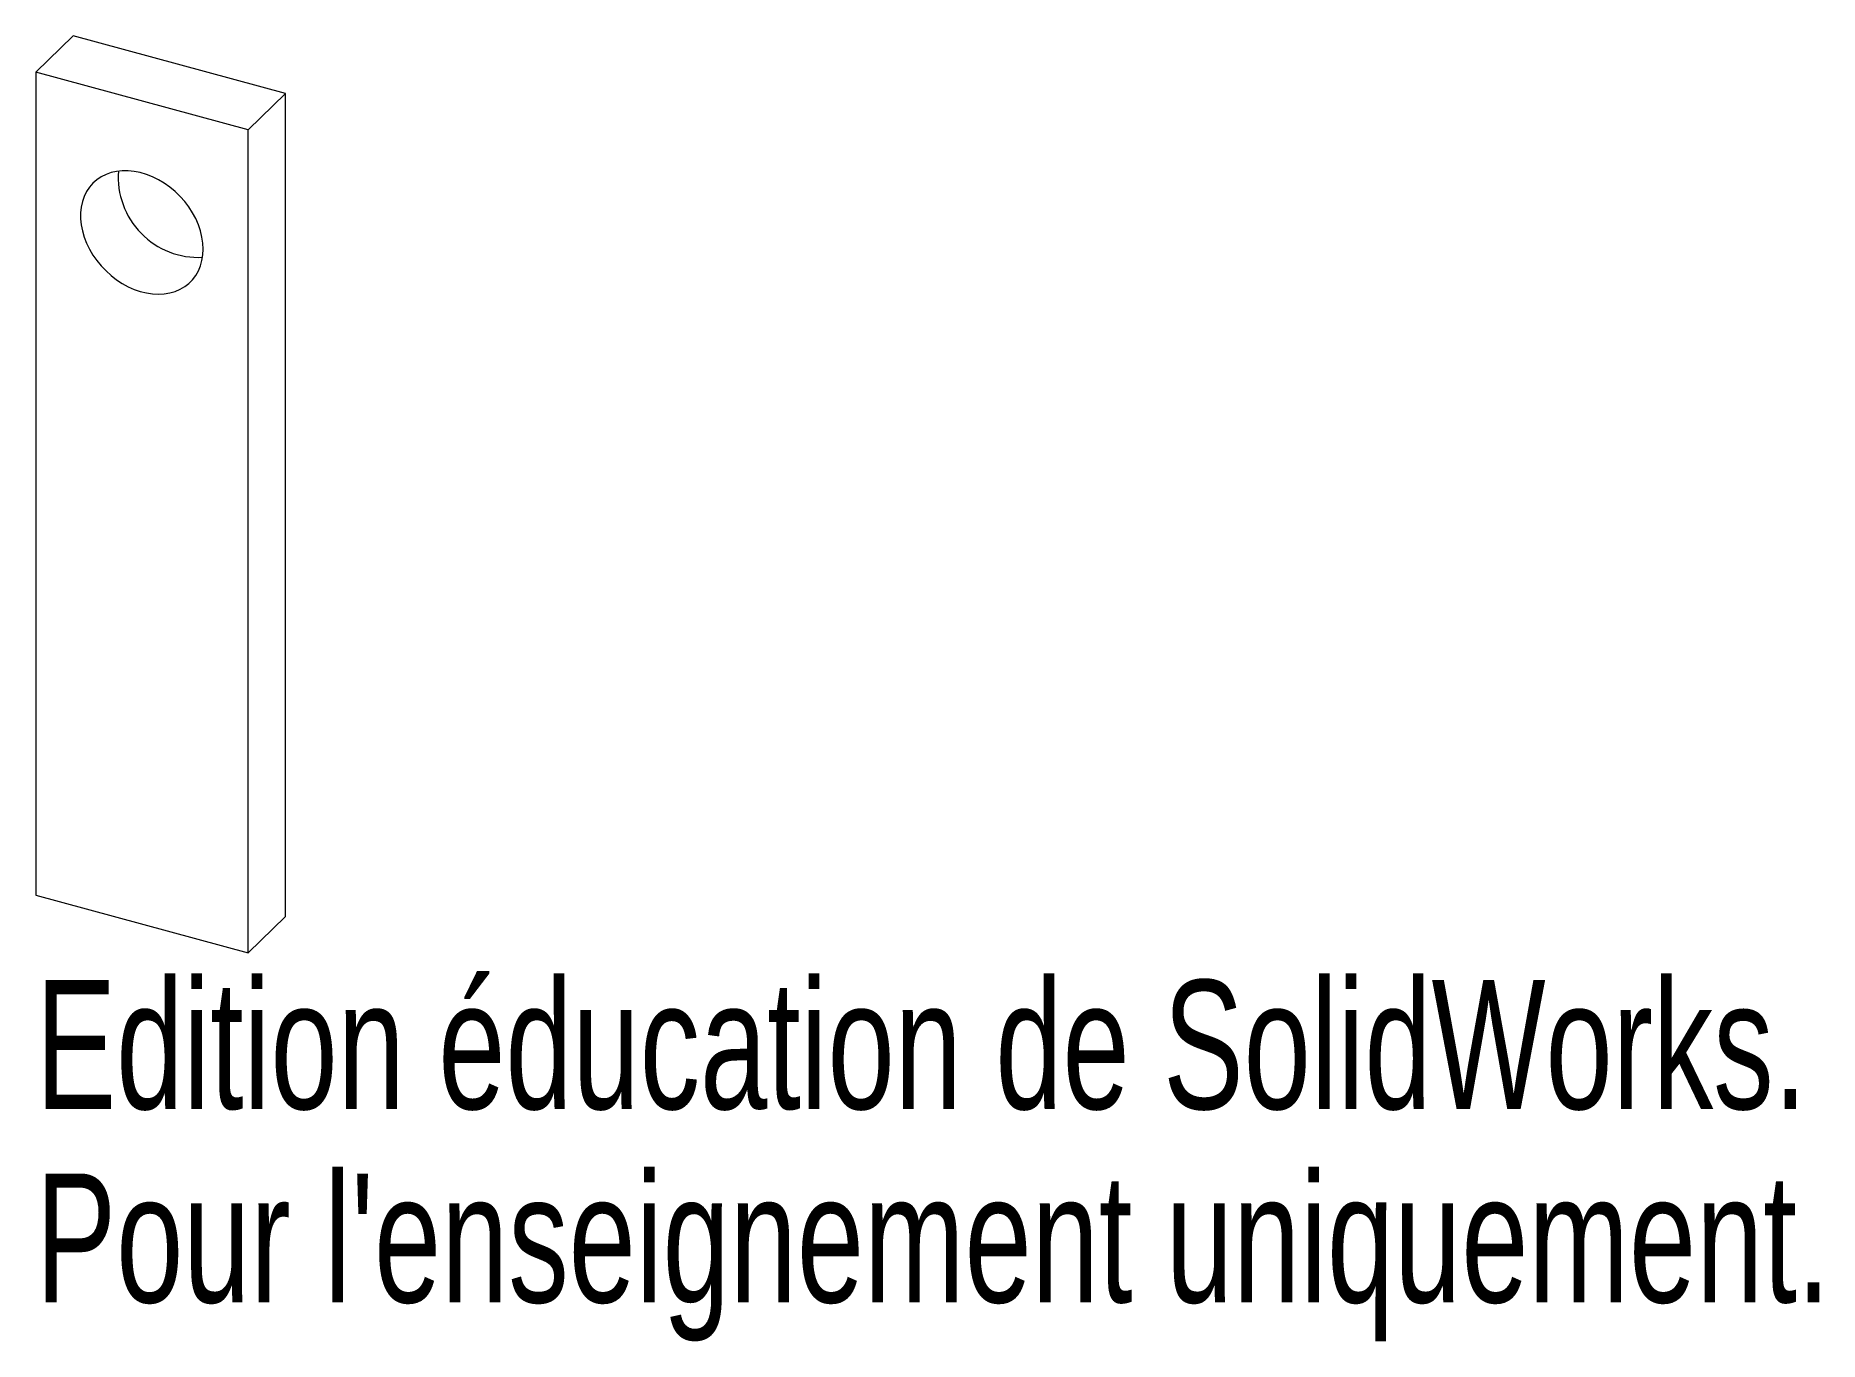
# Model space of a CAD drawing. Header units: millimetres. Extents: x -9.4 to 57.5, y -15.9 to 33.
import ezdxf

# ---------------------------------------------------------------- set-up
doc = ezdxf.new("R2010")
doc.units = ezdxf.units.MM
doc.styles.add('SLDTEXTSTYLE0', font='TXT', dxfattribs={"width": 0.7})

msp = doc.modelspace()

# ---------------------------------------------------------------- linework, layer by layer
at = {"color": 7, "linetype": 'Continuous', "lineweight": 15}
for p, q in [((-9.36, 31.655), (-7.96, 33.021)), ((0, 30.858), (-7.96, 33.021)), ((-9.36, 31.655), (-9.36, 0.797)), ((-1.4, 29.491), (-9.36, 31.655)), ((-1.4, 29.491), (0, 30.858)), ((0, 0), (0, 30.858)), ((-1.4, -1.367), (-1.4, 29.491)), ((-9.36, 0.797), (-1.4, -1.367)), ((-1.4, -1.367), (0, 0))]:
    msp.add_line(p, q, dxfattribs=at)
at = {"color": 7, "linetype": 'Continuous', "lineweight": 15, "flags": 128}
msp.add_lwpolyline([(-3.08, 25.019), (-3.092, 25.244), (-3.126, 25.473), (-3.183, 25.704), (-3.261, 25.934), (-3.361, 26.161), (-3.48, 26.384), (-3.618, 26.598), (-3.774, 26.803), (-3.946, 26.997), (-4.132, 27.177), (-4.331, 27.343), (-4.54, 27.491), (-4.757, 27.621), (-4.981, 27.731), (-5.208, 27.82), (-5.437, 27.888), (-5.666, 27.933), (-5.892, 27.956), (-6.112, 27.956), (-6.326, 27.933), (-6.53, 27.887), (-6.722, 27.819), (-6.902, 27.729), (-7.066, 27.618), (-7.213, 27.488), (-7.342, 27.34), (-7.452, 27.174), (-7.541, 26.994), (-7.608, 26.8), (-7.654, 26.595), (-7.677, 26.38), (-7.677, 26.158), (-7.654, 25.93), (-7.608, 25.7), (-7.541, 25.469), (-7.452, 25.241), (-7.342, 25.016), (-7.213, 24.797), (-7.066, 24.587), (-6.902, 24.387), (-6.722, 24.2), (-6.53, 24.027), (-6.326, 23.87), (-6.112, 23.731), (-5.892, 23.611), (-5.666, 23.511), (-5.437, 23.432), (-5.208, 23.375), (-4.981, 23.341), (-4.757, 23.33), (-4.54, 23.342), (-4.331, 23.376), (-4.132, 23.433), (-3.946, 23.512), (-3.774, 23.613), (-3.618, 23.733), (-3.48, 23.873), (-3.361, 24.03), (-3.261, 24.203), (-3.183, 24.39), (-3.126, 24.59), (-3.092, 24.801), (-3.08, 25.019)], dxfattribs=at)
at = {"color": 7, "linetype": 'Continuous', "lineweight": 15}
msp.add_arc((-3.26, 27.714), 3.006, 175.62714, 272.98292, dxfattribs=at)

# ---------------------------------------------------------------- texts
at = {"color": 7, "linetype": 'Continuous', "char_height": 4.83362, "attachment_point": 1, "style": 'SLDTEXTSTYLE0'}
for s, insert in [('Edition éducation de SolidWorks.', (-9.36, -2.386)), ("Pour l'enseignement uniquement.", (-9.36, -9.637))]:
    msp.add_mtext(s, dxfattribs=dict(at, insert=insert))

doc.saveas('drawing.dxf')
